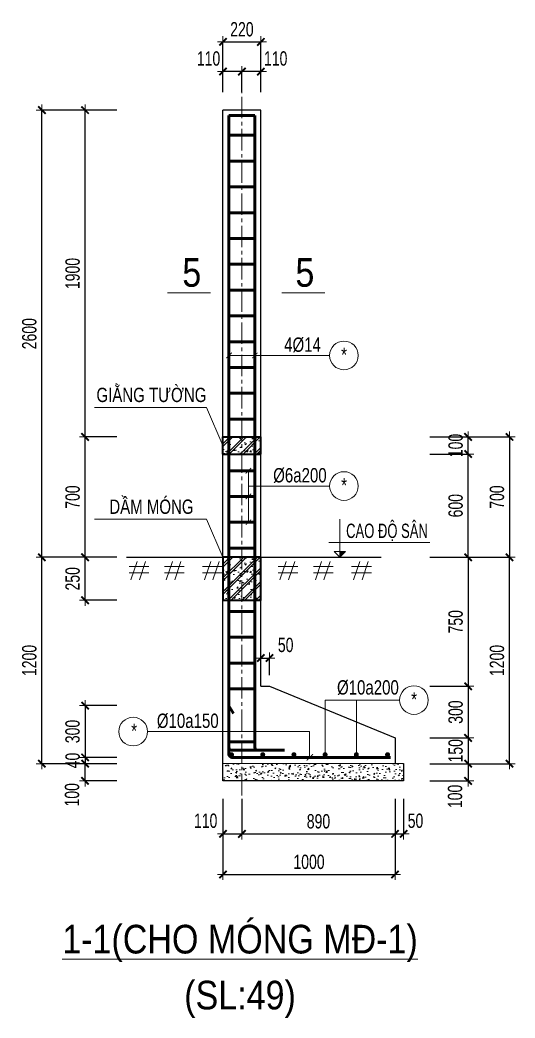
# Model space of a CAD drawing. Header units: millimetres. Extents: x 1360663 to 1465788, y -143522 to -69272.
# Drawn here: x 1395124 to 1403758, y -114816 to -97406 of the extents above; entities that cross this region are included whole.
import ezdxf
from ezdxf.enums import TextEntityAlignment as Align

# ---------------------------------------------------------------- set-up
doc = ezdxf.new("R2010")
doc.units = ezdxf.units.MM
doc.header["$MEASUREMENT"] = 0
doc.header["$PDMODE"] = 3
doc.linetypes.add('CENTER2', pattern=[1.125, 0.75, -0.125, 0.125, -0.125])
doc.layers.get('0').update_dxf_attribs({"lineweight": 18})
for name, color, linetype, lineweight in [('CDC_01.AXIS', 160, 'CENTER2', 13), ('CDC_02.DIM', 1, 'Continuous', 18), ('CDC_03.BORDER', 3, 'Continuous', 25), ('CDC_05.STEEL', 4, 'Continuous', 50), ('CDC_06.TEXT', 2, 'Continuous', 18), ('CDC_09.COLUMN', 4, 'Continuous', 35), ('CDC_10.HATCH', 251, 'Continuous', 9), ('CDC_11.NOTE', 8, 'Continuous', 18), ('CDC_14.STEELNUM', 9, 'Continuous', 18)]:
    doc.layers.add(name, color=color, linetype=linetype, lineweight=lineweight)
doc.styles.add('1', font='arial.ttf', dxfattribs={"width": 0.7})
doc.styles.add('ARIAL', font='arial.ttf', dxfattribs={"width": 0.85})
doc.styles.add('BIGTEXT', font='arial.ttf', dxfattribs={"width": 0.8})
doc.styles.add('SMTEXT', font='arial.ttf', dxfattribs={"width": 0.7})
doc.dimstyles.new('X3', dxfattribs={"dimtxt": 250, "dimasz": 0.8, "dimexe": 0, "dimexo": 0, "dimgap": 90, "dimtad": 1, "dimdec": 0, "dimlfac": 0.333333, "dimzin": 13, "dimdsep": 46, "dimtxsty": '1', "dimblk1": 'CHEO', "dimblk2": 'CHEO', "dimsah": 1, "dimcen": 0, "dimclrd": 256, "dimclre": 256, "dimclrt": 3, "dimadec": 0, "dimazin": 0, "dimtfac": 1, "dimtdec": 0, "dimtix": 1, "dimtmove": 2, "dimatfit": 3, "dimldrblk": 'CHEO', "dimfxl": 1, "dimtolj": 1, "dimtzin": 13, "dimarcsym": 0})

# ---------------------------------------------------------------- blocks, each defined once
blk = doc.blocks.new('CHEO')
at = {"layer": 'CDC_02.DIM'}
for points in [[(-121, 0), (121, 0)], [(0, 121), (0, -121)]]:
    blk.add_lwpolyline(points, dxfattribs=at)
at = {"layer": 'CDC_02.DIM', "color": 2, "const_width": 40}
blk.add_lwpolyline([(80, 80), (-80, -81)], dxfattribs=at)
blk = doc.blocks.new('*D197')
at = {"layer": 'CDC_02.DIM', "lineweight": -2, "ltscale": 5, "transparency": 16777216}
for p, q in [((1396816, -106779), (1395506, -106779)), ((1395506, -110378), (1395506, -106780)), ((1396816, -110379), (1395506, -110379))]:
    blk.add_line(p, q, dxfattribs=at)
at = {"layer": 'Defpoints', "color": 0, "ltscale": 5, "transparency": 16777216}
for p in [(1395506, -106779), (1396816, -106779), (1396816, -110379)]:
    blk.add_point(p, dxfattribs=at)
at = {"layer": 'CDC_02.DIM', "lineweight": -2, "ltscale": 5, "transparency": 16777216, "xscale": 0.8, "yscale": 0.8, "zscale": 0.8}
for p, rotation in [((1395506, -106779), 90), ((1395506, -110379), 270)]:
    blk.add_blockref('CHEO', p, dxfattribs=dict(at, rotation=rotation))
at = {"layer": 'CDC_02.DIM', "color": 3, "ltscale": 5, "transparency": 16777216, "insert": (1395288, -108579), "char_height": 250, "attachment_point": 5, "rotation": 90, "style": '1'}
blk.add_mtext('\\A1;1200', dxfattribs=at)
blk = doc.blocks.new('*D198')
at = {"layer": 'CDC_02.DIM', "lineweight": -2, "ltscale": 5, "transparency": 16777216}
for p, q in [((1396816, -104679), (1396260, -104679)), ((1396260, -106778), (1396260, -104680)), ((1396816, -106779), (1396260, -106779))]:
    blk.add_line(p, q, dxfattribs=at)
at = {"layer": 'Defpoints', "color": 0, "ltscale": 5, "transparency": 16777216}
for p in [(1396260, -104679), (1396816, -104679), (1396816, -106779)]:
    blk.add_point(p, dxfattribs=at)
at = {"layer": 'CDC_02.DIM', "lineweight": -2, "ltscale": 5, "transparency": 16777216, "xscale": 0.8, "yscale": 0.8, "zscale": 0.8}
for p, rotation in [((1396260, -104679), 90), ((1396260, -106779), 270)]:
    blk.add_blockref('CHEO', p, dxfattribs=dict(at, rotation=rotation))
at = {"layer": 'CDC_02.DIM', "color": 3, "ltscale": 5, "transparency": 16777216, "insert": (1396043, -105729), "char_height": 250, "attachment_point": 5, "rotation": 90, "style": '1'}
blk.add_mtext('\\A1;700', dxfattribs=at)
blk = doc.blocks.new('*D199')
at = {"layer": 'CDC_02.DIM', "lineweight": -2, "ltscale": 5, "transparency": 16777216}
for p, q in [((1396816, -98979), (1396260, -98979)), ((1396260, -104678), (1396260, -98980)), ((1396816, -104679), (1396260, -104679))]:
    blk.add_line(p, q, dxfattribs=at)
at = {"layer": 'Defpoints', "color": 0, "ltscale": 5, "transparency": 16777216}
for p in [(1396260, -98979), (1396816, -98979), (1396816, -104679)]:
    blk.add_point(p, dxfattribs=at)
at = {"layer": 'CDC_02.DIM', "lineweight": -2, "ltscale": 5, "transparency": 16777216, "xscale": 0.8, "yscale": 0.8, "zscale": 0.8}
for p, rotation in [((1396260, -98979), 90), ((1396260, -104679), 270)]:
    blk.add_blockref('CHEO', p, dxfattribs=dict(at, rotation=rotation))
at = {"layer": 'CDC_02.DIM', "color": 3, "ltscale": 5, "transparency": 16777216, "insert": (1396043, -101829), "char_height": 250, "attachment_point": 5, "rotation": 90, "style": '1'}
blk.add_mtext('\\A1;1900', dxfattribs=at)
blk = doc.blocks.new('*D200')
at = {"layer": 'CDC_02.DIM', "lineweight": -2, "ltscale": 5, "transparency": 16777216}
for p, q in [((1396816, -98979), (1395506, -98979)), ((1395506, -106778), (1395506, -98980)), ((1396816, -106779), (1395506, -106779))]:
    blk.add_line(p, q, dxfattribs=at)
at = {"layer": 'Defpoints', "color": 0, "ltscale": 5, "transparency": 16777216}
for p in [(1395506, -98979), (1396816, -98979), (1396816, -106779)]:
    blk.add_point(p, dxfattribs=at)
at = {"layer": 'CDC_02.DIM', "lineweight": -2, "ltscale": 5, "transparency": 16777216, "xscale": 0.8, "yscale": 0.8, "zscale": 0.8}
for p, rotation in [((1395506, -98979), 90), ((1395506, -106779), 270)]:
    blk.add_blockref('CHEO', p, dxfattribs=dict(at, rotation=rotation))
at = {"layer": 'CDC_02.DIM', "color": 3, "ltscale": 5, "transparency": 16777216, "insert": (1395288, -102879), "char_height": 250, "attachment_point": 5, "rotation": 90, "style": '1'}
blk.add_mtext('\\A1;2600', dxfattribs=at)
blk = doc.blocks.new('*D201')
at = {"layer": 'CDC_02.DIM', "lineweight": -2, "ltscale": 0.2, "transparency": 16777216}
for p, q in [((1398995, -110993), (1398995, -111604)), ((1401665, -110994), (1401665, -111604)), ((1398995, -111604), (1401664, -111604))]:
    blk.add_line(p, q, dxfattribs=at)
at = {"layer": 'Defpoints', "color": 0, "ltscale": 0.2, "transparency": 16777216}
for p in [(1398995, -110993), (1401665, -110994), (1401665, -111604)]:
    blk.add_point(p, dxfattribs=at)
at = {"layer": 'CDC_02.DIM', "lineweight": -2, "ltscale": 0.2, "transparency": 16777216, "xscale": 0.8, "yscale": 0.8, "zscale": 0.8, "rotation": 180}
blk.add_blockref('CHEO', (1398995, -111604), dxfattribs=at)
at = {"layer": 'CDC_02.DIM', "lineweight": -2, "ltscale": 0.2, "transparency": 16777216, "xscale": 0.8, "yscale": 0.8, "zscale": 0.8}
blk.add_blockref('CHEO', (1401665, -111604), dxfattribs=at)
at = {"layer": 'CDC_02.DIM', "color": 3, "ltscale": 0.2, "transparency": 16777216, "insert": (1400330, -111386), "char_height": 250, "attachment_point": 5, "style": '1'}
blk.add_mtext('\\A1;890', dxfattribs=at)
blk = doc.blocks.new('*D202')
at = {"layer": 'CDC_02.DIM', "lineweight": -2, "ltscale": 0.2, "transparency": 16777216}
for p, q in [((1398665, -110993), (1398665, -111604)), ((1398995, -110993), (1398995, -111604)), ((1398665, -111604), (1398994, -111604))]:
    blk.add_line(p, q, dxfattribs=at)
at = {"layer": 'Defpoints', "color": 0, "ltscale": 0.2, "transparency": 16777216}
for p in [(1398665, -110993), (1398995, -110993), (1398995, -111604)]:
    blk.add_point(p, dxfattribs=at)
at = {"layer": 'CDC_02.DIM', "lineweight": -2, "ltscale": 0.2, "transparency": 16777216, "xscale": 0.8, "yscale": 0.8, "zscale": 0.8, "rotation": 180}
blk.add_blockref('CHEO', (1398665, -111604), dxfattribs=at)
at = {"layer": 'CDC_02.DIM', "lineweight": -2, "ltscale": 0.2, "transparency": 16777216, "xscale": 0.8, "yscale": 0.8, "zscale": 0.8}
blk.add_blockref('CHEO', (1398995, -111604), dxfattribs=at)
at = {"layer": 'CDC_02.DIM', "color": 3, "ltscale": 0.2, "transparency": 16777216, "insert": (1398363, -111376), "char_height": 250, "attachment_point": 5, "style": '1'}
blk.add_mtext('\\A1;110', dxfattribs=at)
blk = doc.blocks.new('*D203')
at = {"layer": 'CDC_02.DIM', "lineweight": -2, "ltscale": 0.2, "transparency": 16777216}
for p, q in [((1401665, -110994), (1401665, -111604)), ((1401815, -110994), (1401815, -111604)), ((1401664, -111604), (1401663, -111604)), ((1401665, -111604), (1401815, -111604)), ((1401815, -111604), (1401816, -111604))]:
    blk.add_line(p, q, dxfattribs=at)
at = {"layer": 'Defpoints', "color": 0, "ltscale": 0.2, "transparency": 16777216}
for p in [(1401665, -110994), (1401815, -110994), (1401815, -111604)]:
    blk.add_point(p, dxfattribs=at)
at = {"layer": 'CDC_02.DIM', "lineweight": -2, "ltscale": 0.2, "transparency": 16777216, "xscale": 0.8, "yscale": 0.8, "zscale": 0.8}
blk.add_blockref('CHEO', (1401665, -111604), dxfattribs=at)
at = {"layer": 'CDC_02.DIM', "lineweight": -2, "ltscale": 0.2, "transparency": 16777216, "xscale": 0.8, "yscale": 0.8, "zscale": 0.8, "rotation": 180}
blk.add_blockref('CHEO', (1401815, -111604), dxfattribs=at)
at = {"layer": 'CDC_02.DIM', "color": 3, "ltscale": 0.2, "transparency": 16777216, "insert": (1402022, -111376), "char_height": 250, "attachment_point": 5, "style": '1'}
blk.add_mtext('\\A1;50', dxfattribs=at)
blk = doc.blocks.new('*D204')
at = {"layer": 'CDC_02.DIM', "lineweight": -2, "ltscale": 0.2, "transparency": 16777216}
for p, q in [((1398665, -110993), (1398665, -112311)), ((1401665, -110994), (1401665, -112311)), ((1398665, -112311), (1401664, -112311))]:
    blk.add_line(p, q, dxfattribs=at)
at = {"layer": 'Defpoints', "color": 0, "ltscale": 0.2, "transparency": 16777216}
for p in [(1398665, -110993), (1401665, -110994), (1401665, -112311)]:
    blk.add_point(p, dxfattribs=at)
at = {"layer": 'CDC_02.DIM', "lineweight": -2, "ltscale": 0.2, "transparency": 16777216, "xscale": 0.8, "yscale": 0.8, "zscale": 0.8, "rotation": 180}
blk.add_blockref('CHEO', (1398665, -112311), dxfattribs=at)
at = {"layer": 'CDC_02.DIM', "lineweight": -2, "ltscale": 0.2, "transparency": 16777216, "xscale": 0.8, "yscale": 0.8, "zscale": 0.8}
blk.add_blockref('CHEO', (1401665, -112311), dxfattribs=at)
at = {"layer": 'CDC_02.DIM', "color": 3, "ltscale": 0.2, "transparency": 16777216, "insert": (1400165, -112093), "char_height": 250, "attachment_point": 5, "style": '1'}
blk.add_mtext('\\A1;1000', dxfattribs=at)
blk = doc.blocks.new('_ArchTick')
at = {"color": 0, "linetype": 'ByBlock', "const_width": 0.15}
blk.add_lwpolyline([(-0.5, -0.5), (0.5, 0.5)], dxfattribs=at)
blk = doc.blocks.new('*D205')
at = {"layer": 'CDC_02.DIM', "lineweight": -2, "ltscale": 5, "transparency": 16777216}
for p, q in [((1398995, -98664), (1398995, -98307)), ((1399324, -98307), (1398995, -98307)), ((1399325, -98664), (1399325, -98307))]:
    blk.add_line(p, q, dxfattribs=at)
at = {"layer": 'Defpoints', "color": 0, "ltscale": 5, "transparency": 16777216}
for p in [(1398995, -98307), (1398995, -98664), (1399325, -98664)]:
    blk.add_point(p, dxfattribs=at)
at = {"layer": 'CDC_02.DIM', "lineweight": -2, "ltscale": 5, "transparency": 16777216, "xscale": 0.8, "yscale": 0.8, "zscale": 0.8, "rotation": 180}
blk.add_blockref('CHEO', (1398995, -98307), dxfattribs=at)
at = {"layer": 'CDC_02.DIM', "lineweight": -2, "ltscale": 5, "transparency": 16777216, "xscale": 0.8, "yscale": 0.8, "zscale": 0.8}
blk.add_blockref('CHEO', (1399325, -98307), dxfattribs=at)
at = {"layer": 'CDC_02.DIM', "color": 3, "ltscale": 5, "transparency": 16777216, "insert": (1399584, -98080), "char_height": 250, "attachment_point": 5, "style": '1'}
blk.add_mtext('\\A1;110', dxfattribs=at)
blk = doc.blocks.new('*D206')
at = {"layer": 'CDC_02.DIM', "lineweight": -2, "ltscale": 5, "transparency": 16777216}
for p, q in [((1398665, -98664), (1398665, -98307)), ((1398994, -98307), (1398665, -98307)), ((1398995, -98664), (1398995, -98307))]:
    blk.add_line(p, q, dxfattribs=at)
at = {"layer": 'Defpoints', "color": 0, "ltscale": 5, "transparency": 16777216}
for p in [(1398665, -98307), (1398665, -98664), (1398995, -98664)]:
    blk.add_point(p, dxfattribs=at)
at = {"layer": 'CDC_02.DIM', "lineweight": -2, "ltscale": 5, "transparency": 16777216, "xscale": 0.8, "yscale": 0.8, "zscale": 0.8, "rotation": 180}
blk.add_blockref('CHEO', (1398665, -98307), dxfattribs=at)
at = {"layer": 'CDC_02.DIM', "lineweight": -2, "ltscale": 5, "transparency": 16777216, "xscale": 0.8, "yscale": 0.8, "zscale": 0.8}
blk.add_blockref('CHEO', (1398995, -98307), dxfattribs=at)
at = {"layer": 'CDC_02.DIM', "color": 3, "ltscale": 5, "transparency": 16777216, "insert": (1398413, -98080), "char_height": 250, "attachment_point": 5, "style": '1'}
blk.add_mtext('\\A1;110', dxfattribs=at)
blk = doc.blocks.new('*D207')
at = {"layer": 'CDC_02.DIM', "lineweight": -2, "ltscale": 5, "transparency": 16777216}
for p, q in [((1398665, -98664), (1398665, -97788)), ((1398665, -97788), (1399324, -97788)), ((1399325, -98664), (1399325, -97788))]:
    blk.add_line(p, q, dxfattribs=at)
at = {"layer": 'Defpoints', "color": 0, "ltscale": 5, "transparency": 16777216}
for p in [(1399325, -97788), (1398665, -98664), (1399325, -98664)]:
    blk.add_point(p, dxfattribs=at)
at = {"layer": 'CDC_02.DIM', "lineweight": -2, "ltscale": 5, "transparency": 16777216, "xscale": 0.8, "yscale": 0.8, "zscale": 0.8, "rotation": 180}
blk.add_blockref('CHEO', (1398665, -97788), dxfattribs=at)
at = {"layer": 'CDC_02.DIM', "lineweight": -2, "ltscale": 5, "transparency": 16777216, "xscale": 0.8, "yscale": 0.8, "zscale": 0.8}
blk.add_blockref('CHEO', (1399325, -97788), dxfattribs=at)
at = {"layer": 'CDC_02.DIM', "color": 3, "ltscale": 5, "transparency": 16777216, "insert": (1398995, -97570), "char_height": 250, "attachment_point": 5, "style": '1'}
blk.add_mtext('\\A1;220', dxfattribs=at)
blk = doc.blocks.new('*D208')
at = {"layer": 'CDC_02.DIM', "lineweight": -2, "ltscale": 5, "transparency": 16777216}
for p, q in [((1396816, -110379), (1396260, -110379)), ((1396260, -110678), (1396260, -110380)), ((1396816, -110679), (1396260, -110679))]:
    blk.add_line(p, q, dxfattribs=at)
at = {"layer": 'Defpoints', "color": 0, "ltscale": 5, "transparency": 16777216}
for p in [(1396260, -110379), (1396816, -110379), (1396816, -110679)]:
    blk.add_point(p, dxfattribs=at)
at = {"layer": 'CDC_02.DIM', "lineweight": -2, "ltscale": 5, "transparency": 16777216, "xscale": 0.8, "yscale": 0.8, "zscale": 0.8}
for p, rotation in [((1396260, -110379), 90), ((1396260, -110679), 270)]:
    blk.add_blockref('CHEO', p, dxfattribs=dict(at, rotation=rotation))
at = {"layer": 'CDC_02.DIM', "color": 3, "ltscale": 5, "transparency": 16777216, "insert": (1396033, -110922), "char_height": 250, "attachment_point": 5, "rotation": 90, "style": '1'}
blk.add_mtext('\\A1;100', dxfattribs=at)
blk = doc.blocks.new('*D209')
at = {"layer": 'CDC_02.DIM', "lineweight": -2, "ltscale": 0.2, "transparency": 16777216}
for p, q in [((1402270, -109929), (1402940, -109929)), ((1402940, -109928), (1402940, -109927)), ((1402940, -109929), (1402940, -110379)), ((1402270, -110379), (1402940, -110379)), ((1402940, -110380), (1402940, -110380))]:
    blk.add_line(p, q, dxfattribs=at)
at = {"layer": 'Defpoints', "color": 0, "ltscale": 0.2, "transparency": 16777216}
for p in [(1402270, -109929), (1402270, -110379), (1402940, -110379)]:
    blk.add_point(p, dxfattribs=at)
at = {"layer": 'CDC_02.DIM', "lineweight": -2, "ltscale": 0.2, "transparency": 16777216, "xscale": 0.8, "yscale": 0.8, "zscale": 0.8}
for p, rotation in [((1402940, -109929), 270), ((1402940, -110379), 90)]:
    blk.add_blockref('CHEO', p, dxfattribs=dict(at, rotation=rotation))
at = {"layer": 'CDC_02.DIM', "color": 3, "ltscale": 0.2, "transparency": 16777216, "insert": (1402722, -110154), "char_height": 250, "attachment_point": 5, "rotation": 90, "style": '1'}
blk.add_mtext('\\A1;150', dxfattribs=at)
blk = doc.blocks.new('*D210')
at = {"layer": 'CDC_02.DIM', "lineweight": -2, "ltscale": 0.2, "transparency": 16777216}
for p, q in [((1402270, -109029), (1402940, -109029)), ((1402940, -109029), (1402940, -109928)), ((1402270, -109929), (1402940, -109929))]:
    blk.add_line(p, q, dxfattribs=at)
at = {"layer": 'Defpoints', "color": 0, "ltscale": 0.2, "transparency": 16777216}
for p in [(1402270, -109029), (1402270, -109929), (1402940, -109929)]:
    blk.add_point(p, dxfattribs=at)
at = {"layer": 'CDC_02.DIM', "lineweight": -2, "ltscale": 0.2, "transparency": 16777216, "xscale": 0.8, "yscale": 0.8, "zscale": 0.8}
for p, rotation in [((1402940, -109029), 90), ((1402940, -109929), 270)]:
    blk.add_blockref('CHEO', p, dxfattribs=dict(at, rotation=rotation))
at = {"layer": 'CDC_02.DIM', "color": 3, "ltscale": 0.2, "transparency": 16777216, "insert": (1402722, -109479), "char_height": 250, "attachment_point": 5, "rotation": 90, "style": '1'}
blk.add_mtext('\\A1;300', dxfattribs=at)
blk = doc.blocks.new('*D211')
at = {"layer": 'CDC_02.DIM', "lineweight": -2, "ltscale": 0.2, "transparency": 16777216}
for p, q in [((1402270, -110379), (1402940, -110379)), ((1402940, -110380), (1402940, -110678)), ((1402270, -110679), (1402940, -110679))]:
    blk.add_line(p, q, dxfattribs=at)
at = {"layer": 'Defpoints', "color": 0, "ltscale": 0.2, "transparency": 16777216}
for p in [(1402270, -110379), (1402270, -110679), (1402940, -110679)]:
    blk.add_point(p, dxfattribs=at)
at = {"layer": 'CDC_02.DIM', "lineweight": -2, "ltscale": 0.2, "transparency": 16777216, "xscale": 0.8, "yscale": 0.8, "zscale": 0.8}
for p, rotation in [((1402940, -110379), 90), ((1402940, -110679), 270)]:
    blk.add_blockref('CHEO', p, dxfattribs=dict(at, rotation=rotation))
at = {"layer": 'CDC_02.DIM', "color": 3, "ltscale": 0.2, "transparency": 16777216, "insert": (1402712, -110950), "char_height": 250, "attachment_point": 5, "rotation": 90, "style": '1'}
blk.add_mtext('\\A1;100', dxfattribs=at)
blk = doc.blocks.new('*D212')
at = {"layer": 'CDC_02.DIM', "lineweight": -2, "ltscale": 0.2, "transparency": 16777216}
for p, q in [((1402270, -106779), (1402940, -106779)), ((1402940, -106780), (1402940, -109028)), ((1402270, -109029), (1402940, -109029))]:
    blk.add_line(p, q, dxfattribs=at)
at = {"layer": 'Defpoints', "color": 0, "ltscale": 0.2, "transparency": 16777216}
for p in [(1402270, -106779), (1402270, -109029), (1402940, -109029)]:
    blk.add_point(p, dxfattribs=at)
at = {"layer": 'CDC_02.DIM', "lineweight": -2, "ltscale": 0.2, "transparency": 16777216, "xscale": 0.8, "yscale": 0.8, "zscale": 0.8}
for p, rotation in [((1402940, -106779), 90), ((1402940, -109029), 270)]:
    blk.add_blockref('CHEO', p, dxfattribs=dict(at, rotation=rotation))
at = {"layer": 'CDC_02.DIM', "color": 3, "ltscale": 0.2, "transparency": 16777216, "insert": (1402722, -107904), "char_height": 250, "attachment_point": 5, "rotation": 90, "style": '1'}
blk.add_mtext('\\A1;750', dxfattribs=at)
blk = doc.blocks.new('*D213')
at = {"layer": 'CDC_02.DIM', "lineweight": -2, "ltscale": 5, "transparency": 16777216}
for p, q in [((1396816, -106779), (1396260, -106779)), ((1396260, -107528), (1396260, -106780)), ((1396816, -107529), (1396260, -107529))]:
    blk.add_line(p, q, dxfattribs=at)
at = {"layer": 'Defpoints', "color": 0, "ltscale": 5, "transparency": 16777216}
for p in [(1396260, -106779), (1396816, -106779), (1396816, -107529)]:
    blk.add_point(p, dxfattribs=at)
at = {"layer": 'CDC_02.DIM', "lineweight": -2, "ltscale": 5, "transparency": 16777216, "xscale": 0.8, "yscale": 0.8, "zscale": 0.8}
for p, rotation in [((1396260, -106779), 90), ((1396260, -107529), 270)]:
    blk.add_blockref('CHEO', p, dxfattribs=dict(at, rotation=rotation))
at = {"layer": 'CDC_02.DIM', "color": 3, "ltscale": 5, "transparency": 16777216, "insert": (1396043, -107154), "char_height": 250, "attachment_point": 5, "rotation": 90, "style": '1'}
blk.add_mtext('\\A1;250', dxfattribs=at)
blk = doc.blocks.new('*D214')
at = {"layer": 'CDC_02.DIM', "lineweight": -2, "ltscale": 5, "transparency": 16777216}
for p, q in [((1396816, -109367), (1396260, -109367)), ((1396260, -109368), (1396260, -110268)), ((1396816, -110269), (1396260, -110269))]:
    blk.add_line(p, q, dxfattribs=at)
at = {"layer": 'Defpoints', "color": 0, "ltscale": 5, "transparency": 16777216}
for p in [(1396816, -109367), (1396260, -110269), (1396816, -110269)]:
    blk.add_point(p, dxfattribs=at)
at = {"layer": 'CDC_02.DIM', "lineweight": -2, "ltscale": 5, "transparency": 16777216, "xscale": 0.8, "yscale": 0.8, "zscale": 0.8}
for p, rotation in [((1396260, -109367), 90), ((1396260, -110269), 270)]:
    blk.add_blockref('CHEO', p, dxfattribs=dict(at, rotation=rotation))
at = {"layer": 'CDC_02.DIM', "color": 3, "ltscale": 5, "transparency": 16777216, "insert": (1396042, -109818), "char_height": 250, "attachment_point": 5, "rotation": 90, "style": '1'}
blk.add_mtext('\\A1;300', dxfattribs=at)
blk = doc.blocks.new('*D215')
at = {"layer": 'CDC_02.DIM', "lineweight": -2, "ltscale": 0.2, "transparency": 16777216}
for p, q in [((1399324, -108537), (1399323, -108537)), ((1399325, -108837), (1399325, -108537)), ((1399325, -108537), (1399475, -108537)), ((1399475, -108837), (1399475, -108537)), ((1399475, -108537), (1399476, -108537))]:
    blk.add_line(p, q, dxfattribs=at)
at = {"layer": 'Defpoints', "color": 0, "ltscale": 0.2, "transparency": 16777216}
for p in [(1399475, -108537), (1399325, -108837), (1399475, -108837)]:
    blk.add_point(p, dxfattribs=at)
at = {"layer": 'CDC_02.DIM', "lineweight": -2, "ltscale": 0.2, "transparency": 16777216, "xscale": 0.8, "yscale": 0.8, "zscale": 0.8}
blk.add_blockref('CHEO', (1399325, -108537), dxfattribs=at)
at = {"layer": 'CDC_02.DIM', "lineweight": -2, "ltscale": 0.2, "transparency": 16777216, "xscale": 0.8, "yscale": 0.8, "zscale": 0.8, "rotation": 180}
blk.add_blockref('CHEO', (1399475, -108537), dxfattribs=at)
at = {"layer": 'CDC_02.DIM', "color": 3, "ltscale": 0.2, "transparency": 16777216, "insert": (1399758, -108309), "char_height": 250, "attachment_point": 5, "style": '1'}
blk.add_mtext('\\A1;50', dxfattribs=at)
blk = doc.blocks.new('*D216')
at = {"layer": 'CDC_02.DIM', "lineweight": -2, "ltscale": 5, "transparency": 16777216}
for p, q in [((1396260, -110268), (1396260, -110267)), ((1396816, -110269), (1396260, -110269)), ((1396260, -110269), (1396260, -110379)), ((1396816, -110379), (1396260, -110379)), ((1396260, -110380), (1396260, -110380))]:
    blk.add_line(p, q, dxfattribs=at)
at = {"layer": 'Defpoints', "color": 0, "ltscale": 5, "transparency": 16777216}
for p in [(1396816, -110269), (1396260, -110379), (1396816, -110379)]:
    blk.add_point(p, dxfattribs=at)
at = {"layer": 'CDC_02.DIM', "lineweight": -2, "ltscale": 5, "transparency": 16777216, "xscale": 0.8, "yscale": 0.8, "zscale": 0.8}
for p, rotation in [((1396260, -110269), 270), ((1396260, -110379), 90)]:
    blk.add_blockref('CHEO', p, dxfattribs=dict(at, rotation=rotation))
at = {"layer": 'CDC_02.DIM', "color": 3, "ltscale": 5, "transparency": 16777216, "insert": (1396043, -110324), "char_height": 250, "attachment_point": 5, "rotation": 90, "style": '1'}
blk.add_mtext('\\A1;40', dxfattribs=at)
blk = doc.blocks.new('*D217')
at = {"layer": 'CDC_02.DIM', "lineweight": -2, "ltscale": 0.2, "transparency": 16777216}
for p, q in [((1402270, -104679), (1403661, -104679)), ((1403661, -104680), (1403661, -106778)), ((1402270, -106779), (1403661, -106779))]:
    blk.add_line(p, q, dxfattribs=at)
at = {"layer": 'Defpoints', "color": 0, "ltscale": 0.2, "transparency": 16777216}
for p in [(1402270, -104679), (1402270, -106779), (1403661, -106779)]:
    blk.add_point(p, dxfattribs=at)
at = {"layer": 'CDC_02.DIM', "lineweight": -2, "ltscale": 0.2, "transparency": 16777216, "xscale": 0.8, "yscale": 0.8, "zscale": 0.8}
for p, rotation in [((1403661, -104679), 90), ((1403661, -106779), 270)]:
    blk.add_blockref('CHEO', p, dxfattribs=dict(at, rotation=rotation))
at = {"layer": 'CDC_02.DIM', "color": 3, "ltscale": 0.2, "transparency": 16777216, "insert": (1403443, -105729), "char_height": 250, "attachment_point": 5, "rotation": 90, "style": '1'}
blk.add_mtext('\\A1;700', dxfattribs=at)
blk = doc.blocks.new('*D218')
at = {"layer": 'CDC_02.DIM', "lineweight": -2, "ltscale": 0.2, "transparency": 16777216}
for p, q in [((1402270, -104679), (1402940, -104679)), ((1402940, -104678), (1402940, -104677)), ((1402940, -104979), (1402940, -104679)), ((1402270, -104979), (1402940, -104979)), ((1402940, -104980), (1402940, -104981))]:
    blk.add_line(p, q, dxfattribs=at)
at = {"layer": 'Defpoints', "color": 0, "ltscale": 0.2, "transparency": 16777216}
for p in [(1402270, -104679), (1402940, -104679), (1402270, -104979)]:
    blk.add_point(p, dxfattribs=at)
at = {"layer": 'CDC_02.DIM', "lineweight": -2, "ltscale": 0.2, "transparency": 16777216, "xscale": 0.8, "yscale": 0.8, "zscale": 0.8}
for p, rotation in [((1402940, -104679), 270), ((1402940, -104979), 90)]:
    blk.add_blockref('CHEO', p, dxfattribs=dict(at, rotation=rotation))
at = {"layer": 'CDC_02.DIM', "color": 3, "ltscale": 0.2, "transparency": 16777216, "insert": (1402722, -104829), "char_height": 250, "attachment_point": 5, "rotation": 90, "style": '1'}
blk.add_mtext('\\A1;100', dxfattribs=at)
blk = doc.blocks.new('*D219')
at = {"layer": 'CDC_02.DIM', "lineweight": -2, "ltscale": 0.2, "transparency": 16777216}
for p, q in [((1402270, -104979), (1402940, -104979)), ((1402940, -106778), (1402940, -104980)), ((1402270, -106779), (1402940, -106779))]:
    blk.add_line(p, q, dxfattribs=at)
at = {"layer": 'Defpoints', "color": 0, "ltscale": 0.2, "transparency": 16777216}
for p in [(1402270, -104979), (1402940, -104979), (1402270, -106779)]:
    blk.add_point(p, dxfattribs=at)
at = {"layer": 'CDC_02.DIM', "lineweight": -2, "ltscale": 0.2, "transparency": 16777216, "xscale": 0.8, "yscale": 0.8, "zscale": 0.8}
for p, rotation in [((1402940, -104979), 90), ((1402940, -106779), 270)]:
    blk.add_blockref('CHEO', p, dxfattribs=dict(at, rotation=rotation))
at = {"layer": 'CDC_02.DIM', "color": 3, "ltscale": 0.2, "transparency": 16777216, "insert": (1402722, -105879), "char_height": 250, "attachment_point": 5, "rotation": 90, "style": '1'}
blk.add_mtext('\\A1;600', dxfattribs=at)
blk = doc.blocks.new('*D220')
at = {"layer": 'CDC_02.DIM', "lineweight": -2, "ltscale": 0.2, "transparency": 16777216}
for p, q in [((1402270, -106779), (1403661, -106779)), ((1403661, -110378), (1403661, -106780)), ((1402270, -110379), (1403661, -110379))]:
    blk.add_line(p, q, dxfattribs=at)
at = {"layer": 'Defpoints', "color": 0, "ltscale": 0.2, "transparency": 16777216}
for p in [(1402270, -106779), (1403661, -106779), (1402270, -110379)]:
    blk.add_point(p, dxfattribs=at)
at = {"layer": 'CDC_02.DIM', "lineweight": -2, "ltscale": 0.2, "transparency": 16777216, "xscale": 0.8, "yscale": 0.8, "zscale": 0.8}
for p, rotation in [((1403661, -106779), 90), ((1403661, -110379), 270)]:
    blk.add_blockref('CHEO', p, dxfattribs=dict(at, rotation=rotation))
at = {"layer": 'CDC_02.DIM', "color": 3, "ltscale": 0.2, "transparency": 16777216, "insert": (1403443, -108579), "char_height": 250, "attachment_point": 5, "rotation": 90, "style": '1'}
blk.add_mtext('\\A1;1200', dxfattribs=at)

msp = doc.modelspace()

# ---------------------------------------------------------------- hatches: boundary and pattern name
at = {"layer": 'CDC_10.HATCH'}
h = msp.add_hatch(dxfattribs=at)
h.set_pattern_fill('BT-01', color=256, scale=40, style=0, pattern_type=2)
h.set_pattern_definition([(50, (-105433.65, -133752.6), (286.904073, -25.100854), [30, -330]), (355, (-105433.65, -133752.6), (-55.500533, 300.876853), [24, -264]), (100.4514, (-105409.75, -133754.68), (231.403753, 275.775817), [25.496076, -280.456845]), (46.1842, (-105433.65, -133672.6), (426.89642, -66.207606), [45, -495]), (96.6356, (-105398.1, -133678.1), (373.86508, 389.64715), [38.24412, -420.6852]), (351.1842, (-105433.65, -133672.6), (373.86478, 389.64744), [36, -396]), (21, (-105393.65, -133692.6), (238.76282, -161.047556), [30, -330]), (326, (-105393.65, -133692.6), (97.32613, 290.06002), [24, -264]), (71.4514, (-105373.76, -133706), (336.08905, 129.0122), [25.496076, -280.456845]), (37.5, (-105433.65, -133752.59), (4.863942, 133.1575415), [0, -260.8, 0, -268, 0, -265]), (7.5, (-105433.65, -133752.59), (105.227815, 157.764685), [0, -152.8, 0, -254.8, 0, -101]), (327.5, (-105522.85, -133752.59), (213.5289745, -9.021949), [0, -100, 0, -312, 0, -414]), (317.5, (-105562.85, -133752.59), (233.274468, 40.041993), [0, -130, 0, -207.2, 0, -294]), (45, (-105433.65, -133752.59), (-120.208153, 120.208153), []), (45, (-105433.65, -133703.59), (-120.208153, 120.208153), [])])
h.paths.add_polyline_path([(1398664.6, -104979), (1399324.6, -104979), (1399324.6, -104679), (1398664.6, -104679)])
h = msp.add_hatch(dxfattribs=at)
h.set_pattern_fill('BT-01', color=256, scale=40, style=0, pattern_type=2)
h.set_pattern_definition([(50, (-105433.65, -135852.41), (286.904073, -25.100854), [30, -330]), (355, (-105433.65, -135852.41), (-55.500533, 300.876853), [24, -264]), (100.4514, (-105409.75, -135854.5), (231.403753, 275.775817), [25.496076, -280.456845]), (46.1842, (-105433.65, -135772.4), (426.89642, -66.207606), [45, -495]), (96.6356, (-105398.1, -135777.93), (373.86508, 389.64715), [38.24412, -420.6852]), (351.1842, (-105433.65, -135772.4), (373.86478, 389.64744), [36, -396]), (21, (-105393.65, -135792.41), (238.76282, -161.047556), [30, -330]), (326, (-105393.65, -135792.41), (97.32613, 290.06002), [24, -264]), (71.4514, (-105373.76, -135805.84), (336.08905, 129.0122), [25.496076, -280.456845]), (37.5, (-105433.65, -135852.41), (4.863942, 133.1575415), [0, -260.8, 0, -268, 0, -265]), (7.5, (-105433.65, -135852.41), (105.227815, 157.764685), [0, -152.8, 0, -254.8, 0, -101]), (327.5, (-105522.85, -135852.41), (213.5289745, -9.021949), [0, -100, 0, -312, 0, -414]), (317.5, (-105562.85, -135852.41), (233.274468, 40.041993), [0, -130, 0, -207.2, 0, -294]), (45, (-105433.65, -135852.41), (-120.208153, 120.208153), []), (45, (-105433.65, -135803.41), (-120.208153, 120.208153), [])])
h.paths.add_polyline_path([(1399324.6, -106778.9), (1398664.6, -106778.9), (1398664.6, -107528.9), (1399324.6, -107528.9)])
at = {"layer": 'CDC_10.HATCH', "ltscale": 5}
h = msp.add_hatch(dxfattribs=at)
h.set_pattern_fill('AR-CONC', color=256, scale=30, style=0)
h.set_pattern_definition([(50, (48912.82, 564668.56), (215.178055, -18.82564), [22.5, -247.5]), (355, (48912.82, 564668.56), (-41.6254, 225.65764), [18, -198]), (100.4514, (48930.75, 564667), (173.552815, 206.831863), [19.122057, -210.342634]), (46.1842, (48912.82, 564728.56), (320.172315, -49.655704), [33.75, -371.25]), (96.6356, (48939.5, 564724.42), (280.39881, 292.23536), [28.683086, -315.5139]), (351.1842, (48912.82, 564728.56), (280.39858, 292.23558), [27, -297]), (21, (48942.82, 564713.56), (179.072116, -120.785667), [22.5, -247.5]), (326, (48942.82, 564713.56), (72.9946, 217.545014), [18, -198]), (71.4514, (48957.75, 564703.5), (252.06679, 96.75915), [19.122057, -210.342634]), (37.5, (48912.82, 564668.56), (3.6479566, 99.868156), [0, -195.6, 0, -201, 0, -198.75]), (7.5, (48912.82, 564668.56), (78.920861, 118.3235136), [0, -114.6, 0, -191.1, 0, -75.75]), (327.5, (48845.92, 564668.56), (160.146731, -6.7664615), [0, -75, 0, -234, 0, -310.5]), (317.5, (48815.92, 564668.56), (174.955851, 30.031495), [0, -97.5, 0, -155.4, 0, -220.5])])
h.paths.add_polyline_path([(1398994.6, -110378.9), (1398664.6, -110378.9), (1398664.6, -110678.9), (1398994.6, -110678.9)])
h.paths.add_polyline_path([(1401814.6, -110678.9), (1401814.6, -110378.9), (1398994.6, -110378.9), (1398994.6, -110678.9)])

# ---------------------------------------------------------------- linework, layer by layer
at = {"layer": 'CDC_01.AXIS', "ltscale": 500}
msp.add_line((1398994.6, -110932.3), (1398994.6, -98663.9), dxfattribs=at)
at = {"layer": 'CDC_03.BORDER', "ltscale": 5}
for p, q in [((1399324.6, -98978.9), (1398664.6, -98978.9)), ((1398664.6, -106778.9), (1398664.6, -98978.9)), ((1399324.6, -109028.7), (1399324.6, -98978.9)), ((1396982.1, -106778.9), (1398664.6, -106778.9)), ((1398664.6, -110678.9), (1398664.6, -106778.9)), ((1399324.6, -106778.9), (1401424.6, -106778.9)), ((1399324.6, -109028.7), (1399474.6, -109028.7)), ((1399474.6, -109028.7), (1401664.6, -109929)), ((1401664.6, -109929), (1401664.6, -110379)), ((1401664.6, -110379), (1398664.6, -110378.9)), ((1401814.6, -110379), (1398664.6, -110378.9)), ((1401814.6, -110379), (1401814.6, -110679)), ((1401814.6, -110679), (1398664.6, -110678.9))]:
    msp.add_line(p, q, dxfattribs=at)
at = {"layer": 'CDC_05.STEEL'}
for p, q in [((1398769.6, -99072.4), (1399219.6, -99072.4)), ((1398769.6, -99418.2), (1399219.6, -99418.2)), ((1398769.6, -99868.2), (1399219.6, -99868.2)), ((1398769.6, -100318.2), (1399219.6, -100318.2)), ((1398769.6, -100768.2), (1399219.6, -100768.2)), ((1398769.6, -101218.2), (1399219.6, -101218.2)), ((1398769.6, -101668.2), (1399219.6, -101668.2)), ((1398769.6, -102118.2), (1399219.6, -102118.2)), ((1398769.6, -102568.2), (1399219.6, -102568.2)), ((1398769.6, -103018.2), (1399219.6, -103018.2)), ((1398769.6, -103468.2), (1399219.6, -103468.2)), ((1398769.6, -103918.2), (1399219.6, -103918.2)), ((1398769.6, -104368.2), (1399219.6, -104368.2)), ((1398769.6, -105268.2), (1399219.6, -105268.2)), ((1398769.6, -105718.2), (1399219.6, -105718.2)), ((1398769.6, -106168.2), (1399219.6, -106168.2)), ((1398769.6, -106618.2), (1399219.6, -106618.2)), ((1398769.6, -107724.4), (1399219.6, -107724.4)), ((1398769.6, -108174.4), (1399219.6, -108174.4)), ((1398769.6, -108624.4), (1399219.6, -108624.4)), ((1398769.6, -109074.4), (1399219.6, -109074.4)), ((1398769.6, -109367.4), (1398846, -109501.3)), ((1398769.6, -109468.2), (1398769.6, -110218.9)), ((1398769.6, -109995.7), (1399219.6, -109995.7)), ((1401585.3, -110269), (1398819.6, -110268.9))]:
    msp.add_line(p, q, dxfattribs=at)
for points in [[(1398769.6, -99072.4), (1398769.6, -110095.7, 0.4142136), (1398819.6, -110145.7), (1399288.1, -110145.7)], [(1399219.6, -99072.4), (1399219.6, -110095.7, 0.4142136), (1399269.6, -110145.7), (1399738.1, -110145.7)]]:
    msp.add_lwpolyline(points, format="xyb", dxfattribs=at)
at = {"layer": 'CDC_05.STEEL', "const_width": 43.1}
for points in [[(1398791.9, -110222, 1), (1398835, -110222, 1)], [(1399379.3, -110222, -1), (1399336.1, -110222, -1)], [(1399923.5, -110222, -1), (1399880.4, -110222, -1)], [(1400467.7, -110222, -1), (1400424.6, -110222, -1)], [(1401011.9, -110222.1, -1), (1400968.8, -110222.1, -1)], [(1401556.2, -110222.1, -1), (1401513, -110222.1, -1)]]:
    msp.add_lwpolyline(points, format="xyb", close=True, dxfattribs=at)
at = {"layer": 'CDC_05.STEEL'}
msp.add_arc((1398819.6, -110218.9), 50, 180, 270, dxfattribs=at)
at = {"layer": 'CDC_06.TEXT', "ltscale": 5}
for p, q in [((1397699.1, -102163.4), (1398449.1, -102163.4)), ((1399689.1, -102163.4), (1400439.1, -102163.4))]:
    msp.add_line(p, q, dxfattribs=at)
at = {"layer": 'CDC_09.COLUMN'}
for p, q in [((1398664.6, -104679), (1399324.6, -104679)), ((1398664.6, -104979), (1398664.6, -104679)), ((1399324.6, -104979), (1399324.6, -104679)), ((1398664.6, -104979), (1399324.6, -104979))]:
    msp.add_line(p, q, dxfattribs=at)
msp.add_lwpolyline([(1399324.6, -106778.9), (1398664.6, -106778.9), (1398664.6, -107528.9), (1399324.6, -107528.9), (1399324.6, -106778.9)], dxfattribs=at)
at = {"layer": 'CDC_10.HATCH', "ltscale": 5}
for p, q in [((1397167.2, -106854.9), (1397058.7, -107169.4)), ((1397315.4, -106854.9), (1397206.9, -107169.4)), ((1397784.2, -106854.9), (1397675.7, -107169.4)), ((1397932.4, -106854.9), (1397823.9, -107169.4)), ((1398450.2, -106854.9), (1398341.7, -107169.4)), ((1398598.4, -106854.9), (1398489.9, -107169.4)), ((1399766.7, -106854.9), (1399658.2, -107169.4)), ((1399914.9, -106854.9), (1399806.4, -107169.4)), ((1400383.7, -106854.9), (1400275.2, -107169.4)), ((1400531.9, -106854.9), (1400423.4, -107169.4)), ((1401049.7, -106854.9), (1400941.2, -107169.4)), ((1401197.9, -106854.9), (1401089.4, -107169.4)), ((1397026.2, -106937.9), (1397370.2, -106937.9)), ((1397026.2, -107050.4), (1397370.2, -107050.4)), ((1397643.2, -106937.9), (1397987.2, -106937.9)), ((1397643.2, -107050.4), (1397987.2, -107050.4)), ((1398309.2, -106937.9), (1398653.2, -106937.9)), ((1398309.2, -107050.4), (1398653.2, -107050.4)), ((1399625.7, -106937.9), (1399969.7, -106937.9)), ((1399625.7, -107050.4), (1399969.7, -107050.4)), ((1400242.7, -106937.9), (1400586.7, -106937.9)), ((1400242.7, -107050.4), (1400586.7, -107050.4)), ((1400908.7, -106937.9), (1401252.7, -106937.9)), ((1400908.7, -107050.4), (1401252.7, -107050.4))]:
    msp.add_line(p, q, dxfattribs=at)
at = {"layer": 'CDC_11.NOTE'}
for p, q in [((1400523.8, -103258.3), (1398769.6, -103258.3)), ((1399108.6, -106168.2), (1399108.6, -105268.2)), ((1400523.8, -105535.8), (1399108.6, -105535.8)), ((1400703.5, -106114.2), (1400703.5, -106778.9)), ((1400512.7, -106522.5), (1402273.2, -106522.5)), ((1400605.2, -106678.1), (1400801.9, -106678.1)), ((1400703.5, -106778.9), (1400605.2, -106678.1)), ((1400703.5, -106778.9), (1400605.2, -106678.1)), ((1400605.2, -106678.1), (1400801.9, -106678.1)), ((1400703.5, -106778.9), (1400801.9, -106678.1)), ((1400703.5, -106778.9), (1400801.9, -106678.1)), ((1400576, -106778.9), (1400831.1, -106778.9)), ((1401744.8, -109269.9), (1400446.2, -109269.9)), ((1400446.2, -110222), (1400446.2, -109269.9)), ((1400990.4, -110227.3), (1400990.4, -109269.9)), ((1397347.8, -109818.9), (1400172.9, -109818.9)), ((1400172.9, -110268.9), (1400172.9, -109818.9))]:
    msp.add_line(p, q, dxfattribs=at)
at = {"layer": 'CDC_11.NOTE', "ltscale": 0.2}
for points in [[(1396423.4, -104164), (1398374.6, -104164), (1398664.6, -104829)], [(1396423.5, -106113.8), (1398374.6, -106113.8), (1398664.6, -106778.9)]]:
    msp.add_lwpolyline(points, dxfattribs=at)
at = {"layer": 'CDC_11.NOTE'}
msp.add_solid([(1400703.5, -106778.9), (1400703.5, -106678.1), (1400801.9, -106678.1)], dxfattribs=at)
msp.add_solid([(1400703.5, -106778.9), (1400703.5, -106678.1), (1400801.9, -106678.1)], dxfattribs=at)
at = {"layer": 'CDC_14.STEELNUM'}
for centre in [(1400773.8, -103258.3), (1400773.8, -105535.8), (1401994.8, -109269.9), (1397097.8, -109818.9)]:
    msp.add_circle(centre, 250, dxfattribs=at)

# ---------------------------------------------------------------- block references
at = {"rotation": 180}
for p, xscale, yscale, zscale in [((1398769.6, -103258.3), 95.625, 95.625, 95.625), ((1399219.6, -103258.3), 95.625, 95.625, 95.625), ((1399108.6, -105268.2), 95.625, 95.625, 95.625), ((1399108.6, -105718.2), 95.625, 95.625, 95.625), ((1399108.6, -106168.2), 95.625, 95.625, 95.625), ((1400180.4, -110268.9), 112.5, 112.5, 112.5)]:
    msp.add_blockref('_ArchTick', p, dxfattribs=dict(at, xscale=xscale, yscale=yscale, zscale=zscale))

# ---------------------------------------------------------------- texts
at = {"layer": 'CDC_06.TEXT', "ltscale": 5, "style": 'BIGTEXT', "width": 0.85}
for p in [(1398286, -102059.9), (1400258.1, -102059.9)]:
    msp.add_text('5', height=500, dxfattribs=at).set_placement(p, align=Align.RIGHT)
at = {"layer": 'CDC_06.TEXT', "linetype": 'ByBlock', "style": 'SMTEXT', "width": 0.75}
for s, p in [('4%%C14', (1400372.2, -103070.1)), ('%%C6a200', (1400472.2, -105347.6)), ('%%C10a200', (1401731.1, -109048.8)), ('%%C10a150', (1398589.3, -109630.7))]:
    msp.add_text(s, height=250, dxfattribs=at).set_placement(p, align=Align.MIDDLE_RIGHT)
for p in [(1400776.4, -103371.1), (1400776.4, -105648.6), (1401997.4, -109382.7), (1397114.7, -109931.7)]:
    msp.add_text('*', height=250, dxfattribs=at).set_placement(p, align=Align.CENTER)
for s, p in [('GIẰNG TƯỜNG', (1397417.2, -103910.5)), ('DẦM MÓNG', (1397417.2, -105860.3))]:
    msp.add_text(s, height=250, dxfattribs=at).set_placement(p, align=Align.MIDDLE)
at = {"layer": 'CDC_06.TEXT', "style": 'SMTEXT', "width": 0.65}
msp.add_text('CAO ĐỘ SÂN', height=250, dxfattribs=at).set_placement((1400812.1, -106442.2))
at = {"layer": 'CDC_06.TEXT', "linetype": 'Continuous', "style": 'ARIAL', "width": 0.85}
for s, p in [('%%U1-1(CHO MÓNG MĐ-1)', (1398961.8, -113450)), ('(SL:49)', (1398961.8, -114477.5))]:
    msp.add_text(s, height=500, dxfattribs=at).set_placement(p, align=Align.MIDDLE)

# ---------------------------------------------------------------- dimensions: what is measured, and where the dimension line sits
at = {"layer": 'CDC_02.DIM', "ltscale": 5}
dim = msp.add_linear_dim(base=(1399324.6, -97787.9), p1=(1398664.6, -98663.9), p2=(1399324.6, -98663.8), dimstyle='X3', dxfattribs=at)
dim.commit()
dim.dimension.update_dxf_attribs({"geometry": '*D207', "text_midpoint": (1398994.6, -97570.2)})
for base, p1, p2, picture, middle in [((1398664.6, -98307.4), (1398994.6, -98663.9), (1398664.6, -98663.9), '*D206', (1398413.1, -98079.7)), ((1398994.6, -98307.4), (1399324.6, -98663.9), (1398994.6, -98663.9), '*D205', (1399584.1, -98079.7))]:
    dim = msp.add_linear_dim(base=base, p1=p1, p2=p2, dimstyle='X3', dxfattribs=at)
    dim.commit()
    dim.dimension.update_dxf_attribs({"geometry": picture, "text_midpoint": middle, "dimtype": 160})
for base, p1, p2, picture, middle in [((1395506.1, -98978.9), (1396816.3, -106778.9), (1396816.3, -98978.9), '*D200', (1395288.5, -102878.9)), ((1396260.2, -98978.9), (1396816.3, -104679), (1396816.3, -98978.9), '*D199', (1396042.6, -101829)), ((1396260.2, -104679), (1396816.3, -106778.9), (1396816.3, -104679), '*D198', (1396042.6, -105729)), ((1395506.1, -106778.9), (1396816.3, -110378.9), (1396816.3, -106778.9), '*D197', (1395288.5, -108578.9)), ((1396260.2, -106778.9), (1396816.3, -107528.9), (1396816.3, -106778.9), '*D213', (1396042.6, -107153.9)), ((1396260.2089, -110268.8716), (1396816.3456, -109367.4081), (1396816.3456, -110268.8716), '*D214', (1396042.4804, -109818.1399))]:
    dim = msp.add_linear_dim(base=base, p1=p1, p2=p2, angle=90, dimstyle='X3', dxfattribs=at)
    dim.commit()
    dim.dimension.update_dxf_attribs({"geometry": picture, "text_midpoint": middle})
at = {"layer": 'CDC_02.DIM', "ltscale": 0.2}
for base, p1, p2, picture, middle in [((1402940, -104679), (1402270.4, -104979), (1402270.4, -104679), '*D218', (1402722.3, -104829)), ((1403660.8, -106778.9), (1402270.4, -104679), (1402270.4, -106778.9), '*D217', (1403443.2, -105729)), ((1402940, -104979), (1402270.4, -106778.9), (1402270.4, -104979), '*D219', (1402722.3, -105879)), ((1402940, -109028.7), (1402270.4, -106778.9), (1402270.4, -109028.7), '*D212', (1402722.3, -107903.8)), ((1403660.8, -106778.9), (1402270.4, -110378.9), (1402270.4, -106778.9), '*D220', (1403443.2, -108578.9)), ((1402939.8, -109928.9), (1402270.4, -109028.7), (1402270.4, -109928.9), '*D210', (1402722.1, -109478.8)), ((1402939.8, -110378.9), (1402270.4, -109928.9), (1402270.4, -110378.9), '*D209', (1402722.2, -110153.9))]:
    dim = msp.add_linear_dim(base=base, p1=p1, p2=p2, angle=90, dimstyle='X3', dxfattribs=at)
    dim.commit()
    dim.dimension.update_dxf_attribs({"geometry": picture, "text_midpoint": middle})
for base, p1, p2, picture, middle in [((1399474.6, -108536.9), (1399324.6, -108836.9), (1399474.6, -108836.9), '*D215', (1399758.3, -108309.3)), ((1398994.6, -111603.9), (1398664.6, -110993.4), (1398994.6, -110993.4), '*D202', (1398363.4, -111376.2)), ((1401814.6, -111604.1), (1401664.6, -110993.5), (1401814.6, -110993.5), '*D203', (1402022.5, -111376.4))]:
    dim = msp.add_linear_dim(base=base, p1=p1, p2=p2, dimstyle='X3', dxfattribs=at)
    dim.commit()
    dim.dimension.update_dxf_attribs({"geometry": picture, "text_midpoint": middle, "dimtype": 160})
at = {"layer": 'CDC_02.DIM', "ltscale": 5}
dim = msp.add_linear_dim(base=(1396260.2, -110378.9), p1=(1396816.3, -110268.9), p2=(1396816.3, -110378.9), angle=90, text='40', dimstyle='X3', dxfattribs=at)
dim.commit()
dim.dimension.update_dxf_attribs({"geometry": '*D216', "text_midpoint": (1396042.6, -110323.9)})
dim = msp.add_linear_dim(base=(1396260.2, -110378.9), p1=(1396816.3, -110678.9), p2=(1396816.3, -110378.9), angle=90, dimstyle='X3', dxfattribs=at)
dim.commit()
dim.dimension.update_dxf_attribs({"geometry": '*D208', "text_midpoint": (1396032.6, -110922.4), "dimtype": 160})
at = {"layer": 'CDC_02.DIM', "ltscale": 0.2}
dim = msp.add_linear_dim(base=(1402939.8, -110678.9), p1=(1402270.4, -110378.9), p2=(1402270.4, -110678.9), angle=90, dimstyle='X3', dxfattribs=at)
dim.commit()
dim.dimension.update_dxf_attribs({"geometry": '*D211', "text_midpoint": (1402712.2, -110949.5), "dimtype": 160})
for base, p1, p2, picture, middle in [((1401664.6, -112310.5), (1398664.6, -110993.4), (1401664.6, -110993.6), '*D204', (1400164.6, -112092.9)), ((1401664.6, -111604), (1398994.6, -110993.4), (1401664.6, -110993.5), '*D201', (1400329.6, -111386.4))]:
    dim = msp.add_linear_dim(base=base, p1=p1, p2=p2, dimstyle='X3', dxfattribs=at)
    dim.commit()
    dim.dimension.update_dxf_attribs({"geometry": picture, "text_midpoint": middle})

doc.saveas('drawing.dxf')
